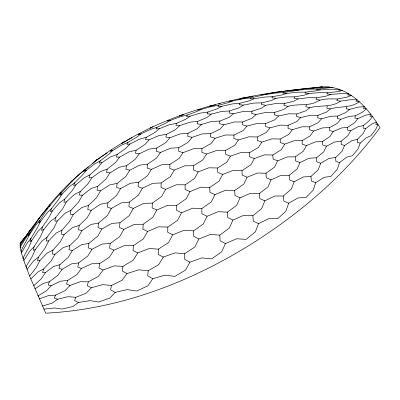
<?xml version="1.0" encoding="UTF-8"?>
<svg xmlns="http://www.w3.org/2000/svg" width="400" height="400" viewBox="0 0 400 400"><rect width="100%" height="100%" fill="white"/><g stroke="black" fill="none" stroke-linecap="round" stroke-linejoin="round"><path stroke-width="0.6" d="M308.955 88.61L322.31 86.905L306.36 88.48L329.415 87.045L328.425 87.38L332.475 87.485L317.415 88.985L316.475 89.56L320.51 89.82L331.35 89.235L339.46 89.385L338.445 90.085L342.35 90.53L337.425 91.67L327.695 92.77L326.81 93.82L330.72 94.41L341.1 93.615L348.75 93.845L347.73 94.915L351.335 95.5L346.675 97.235L337.565 98.97L336.745 100.455L340.405 101.185L350.015 99.79L357 99.785L356.035 101.21L359.275 101.77C350.64 108.245 340.205 105.945 330.48 108.905L326.515 112.085L318.04 115.3L310.445 115.245L300.67 117.57L296.875 121.495L288.165 125.315L280.075 125.155L269.955 127.89L266.235 132.535L257.305 136.985L257.295 140.465L261.885 142.115L271.99 138.855L280.205 139.005L288.77 134.42L292.32 129.69L301.995 126.805L309.67 126.81L317.91 122.805L321.545 118.83L330.72 116.27L337.72 116.06L345.625 112.625L349.45 109.425L358.07 107.15L364.27 106.67L363.425 108.445L366.28 108.87L362.62 112.07L355.405 115.795L349.165 116.405L340.765 119.315L337.315 123.325L329.685 127.59L322.605 127.89L313.55 131.05L310.205 135.845L302.145 140.65L294.34 140.69L284.695 144.135L281.355 149.665L272.855 155L264.48 154.85L254.315 158.6L250.89 164.795L241.975 170.63L233.2 170.37L222.63 174.45L219.035 181.2L209.765 187.485L200.79 187.215L189.97 191.63L186.155 198.79L176.635 205.43L167.685 205.27L156.82 210.01L152.77 217.37L143.165 224.245L134.52 224.32L123.88 229.35L119.63 236.645L110.18 243.57L102.115 244.03L92.015 249.28L87.655 256.17L78.63 262.915L71.435 263.9L62.17 269.27L57.79 275.405L49.4 281.735L43.22 283.405L34.92 288.82M176.635 205.43L176.615 210.425L181.56 212.775L192.63 208.2L201.81 208.595L211.285 201.92L214.925 194.605L225.695 190.205L234.695 190.54L243.725 184.135L247.095 177.24L257.395 173.045L265.98 173.225L274.49 167.19L277.675 160.875L287.37 156.9L295.35 156.835L303.31 151.245L306.405 145.63L315.41 141.865L322.625 141.5L330.045 136.4L333.155 131.55L341.41 127.995L347.74 127.27L354.635 122.68L357.87 118.645L365.345 115.285L370.69 114.165L370.025 116.295L372.475 116.5L369.475 120.54L363.425 125.515L357.98 126.77L350.675 130.815L347.825 135.705L341.18 141.175L334.71 141.995L326.525 146.19L323.705 151.885L316.425 157.815L309.02 158.23L299.985 162.565L297.085 168.995L289.135 175.325L280.93 175.385L271.105 179.84L268.01 186.885L259.385 193.535L250.555 193.29L240.035 197.835L236.64 205.33L227.385 212.175L218.14 211.71L207.08 216.285L203.315 224.01L193.525 230.875L184.12 230.29L172.74 234.82L168.57 242.48L158.425 249.145L149.165 248.55L137.765 252.93L133.22 260.16L122.98 266.35L114.2 265.89L103.145 269.995L98.33 276.4L88.335 281.84L80.375 281.69L70.04 285.425L65.075 290.625L55.615 295.14L48.695 295.515L39.305 298.91M184.645 253.73L184.61 259.24L189.92 262.19L201.82 257.895L211.65 258.865L221.695 251.795L225.425 243.565L236.68 238.78L246.135 239.355L255.325 231.905L258.5 223.685L268.89 218.575L277.695 218.685L285.94 211.125L288.665 203.225L298.045 197.925L305.985 197.52L313.28 190.07L315.685 182.715L323.985 177.335L330.9 176.395L337.285 169.215L339.51 162.575L346.705 157.19L352.495 155.71L358.04 148.91L360.225 143.095L366.33 137.765L370.92 135.745L375.72 129.405L377.985 124.475L375.945 124.545L376.4 122.055L371.955 123.93L365.725 128.54L363.155 133.46L357.395 139.345L351.805 140.725L344.595 145.445L342.085 151.21L335.615 157.545L328.945 158.445L320.75 163.255L318.175 169.79L310.935 176.51L303.295 176.945L294.135 181.805L291.365 189.005L283.325 196.005L274.845 196.015L264.79 200.86L261.7 208.555L252.86 215.695L243.74 215.325L232.9 220.085L229.39 228.04L219.8 235.13L210.28 234.46L198.84 239.02L194.845 246.945L184.645 253.73L175.005 252.86L163.24 257.09L158.75 264.6L148.17 270.78L138.76 269.82L127.02 273.57L122.105 280.24L111.47 285.5L102.67 284.625L91.385 287.775L86.185 293.185L75.875 297.29L68.02 296.71L57.55 299.26L52.2 303.125L42.48 306.05M257.305 136.985L248.865 136.805L238.49 140.005L234.765 145.335L225.655 150.43L217.02 150.31L206.5 154.035L202.715 159.995L193.48 165.74L193.45 170L198.21 171.92L208.85 167.8L217.645 167.985L226.795 162.25L230.42 156.17L240.86 152.505L249.455 152.715L258.335 147.55L261.885 142.115M357.395 139.345L357.355 142.565L360.225 143.095M181.56 212.775L177.615 220.295L167.825 227.09L167.73 232.285L172.74 234.82M340.405 101.185C331.34 107.855 320.01 104.8 309.84 107.725L305.76 110.865L296.85 113.935L288.84 113.765L278.655 115.98L274.715 119.825L265.68 123.545L257.355 123.39L246.99 126.105L243.115 130.645L233.975 135.05L225.485 134.99L215.03 138.275L211.155 143.48L201.96 148.6L201.855 152.37L206.5 154.035M233.975 135.05L233.88 138.43L238.49 140.005M193.48 165.74L184.84 165.79L174.32 170.09L170.435 176.595L161.18 182.97L161.02 187.47L165.65 189.36L176.32 184.77L185.11 184.815L194.445 178.54L198.21 171.92M165.65 189.36L161.72 196.39L152.325 203.13L152.14 207.93L156.82 210.01M158.425 249.145L158.195 254.38L163.24 257.09M201.96 148.6L193.465 148.73L183.045 152.655L179.13 158.49L169.96 164.345L169.775 168.425L174.32 170.09M288.165 125.315L288.025 128.305L292.32 129.69M309.67 126.81L309.52 129.79L313.55 131.05M143.165 224.245L142.905 229.205L147.61 231.445L158.715 226.755L167.825 227.09M265.68 123.545L265.51 126.485L269.955 127.89M337.565 98.97C330.17 98.945 321.875 98.085 315.48 102.455C306.63 106.095 297.12 103.65 288.05 106.345L283.87 109.41L274.675 112.41L266.44 112.29L256.03 114.53L251.97 118.27L242.745 121.96L234.38 121.97L223.945 124.805L219.935 129.21L210.72 133.65L210.51 136.875L215.03 138.275M329.685 127.59L329.495 130.51L333.155 131.55M210.72 133.65L202.365 133.87L192.005 137.37L188.005 142.435L178.855 147.665L178.6 151.245L183.045 152.655M161.18 182.97L152.735 183.305L142.39 188.225L138.405 195.15L129.295 202.115L128.95 206.705L133.295 208.43L143.77 203.355L152.325 203.13M169.96 164.345L161.635 164.77L151.395 169.395L147.43 175.79L138.4 182.385L138.075 186.675L142.39 188.225M147.61 231.445L143.355 238.89L133.47 245.605L133.065 250.56L137.765 252.93M242.745 121.96L242.51 124.795L246.99 126.105M148.17 270.78L147.735 275.875L152.785 278.74L165 275.125L174.87 276.405L185.59 270.05L189.92 262.19M133.295 208.43L129.22 215.675L119.965 222.775L119.545 227.5L123.88 229.35M178.855 147.665L170.66 148.19L160.495 152.435L156.485 158.14L147.505 164.2L147.14 168.065L151.395 169.395M347.74 127.27L347.485 130.085L350.675 130.815M138.4 182.385L130.44 183.23L120.575 188.615L116.595 195.47L107.9 202.78L107.405 207.145L111.345 208.435L121.27 202.87L129.295 202.115M110.18 243.57L109.625 248.245L113.905 250.185L124.745 245.46L133.47 245.605M147.505 164.2L139.625 165.135L129.815 170.205L125.81 176.505L117.135 183.41L116.64 187.48L120.575 188.615M111.345 208.435L107.315 215.61L98.555 223.07L97.995 227.56L101.9 228.95L111.905 223.41L119.965 222.775M330.72 94.41L326.05 96.13L316.615 97.81L308.65 97.64L298.185 98.91L293.755 101.23L284.36 103.545L276.185 103.49L265.7 105.295L261.425 108.235L252.075 111.235L243.82 111.345L233.375 113.75L229.185 117.325L219.905 121.065L211.69 121.415L201.365 124.49L197.225 128.72L188.055 133.265L187.68 136.265L192.005 137.37M122.98 266.35L122.375 271.105L127.02 273.57M363.425 125.515L363.075 128.18L365.725 128.54M219.905 121.065L219.555 123.705L223.945 124.805M188.055 133.265L180 133.93L169.895 137.76L165.775 142.65L156.79 148.06L156.345 151.39L160.495 152.435M296.85 113.935L296.515 116.395L300.67 117.57M274.675 112.41L274.335 114.815L278.655 115.98M318.04 115.3L317.665 117.76L321.545 118.83M117.135 183.41L109.765 184.89L100.515 190.86L96.58 197.675L88.405 205.425L87.77 209.57L91.27 210.375L100.515 204.19L107.9 202.78M101.9 228.95L97.745 236.155L88.87 243.44L88.195 247.845L92.015 249.28M156.79 148.06L149.04 149.13L139.27 153.81L135.175 159.365L126.485 165.695L125.93 169.305L129.815 170.205M91.27 210.375L87.34 217.52L79.185 225.45L78.51 229.705L81.95 230.585L91.19 224.39L98.555 223.07M113.905 250.185L109.41 257.21L99.705 263.595L98.955 268.015L103.145 269.995M126.485 165.695L119.185 167.27L109.92 172.89L105.905 179.09L97.675 186.39L97.01 190.215L100.515 190.86M252.075 111.235L251.68 113.5L256.03 114.53M81.95 230.585L77.95 237.75L69.77 245.52L68.995 249.67L72.33 250.555L81.57 244.625L88.87 243.44M337.72 116.06L337.27 118.455L340.765 119.315M88.405 205.425L81.735 207.575L73.26 214.48L69.48 221.635L62 230.12L61.235 234.16L64.2 234.5L72.585 227.545L79.185 225.45M97.675 186.39L90.99 188.6L82.43 195.25L78.58 202.025L70.99 210.28L70.225 214.195L73.26 214.48M111.47 285.5L110.6 289.84L115.155 292.375L127.25 289.6L136.775 291.045L147.875 285.765L152.785 278.74M78.63 262.915L77.775 267.02L81.46 268.445L91.675 263.79L99.705 263.595M327.695 92.77L319.68 92.61L309.035 93.495L304.36 95.15L294.75 96.855L286.605 96.87L276.02 98.295L271.525 100.49L262.025 102.845L253.86 103.09L243.38 105.11L239.005 107.87L229.63 110.945L221.545 111.46L211.235 114.145L206.925 117.51L197.7 121.36L189.805 122.205L179.74 125.64L175.465 129.645L166.45 134.355L165.87 137.06L169.895 137.76M64.2 234.5L60.41 241.69L52.985 250.055L52.13 253.97L54.975 254.27L63.29 247.535L69.77 245.52M166.45 134.355L158.85 135.6L149.12 139.865L144.89 144.545L136.155 150.195L135.49 153.22L139.27 153.81M197.7 121.36L197.18 123.735L201.365 124.49M70.99 210.28L65.075 213.23L57.415 220.9L53.815 228.105L47.035 237.2L46.185 241.05L48.695 240.835L56.195 233.05L62 230.12M136.155 150.195L128.965 151.915L119.7 157.11L115.54 162.5L107.225 169.165L106.47 172.485L109.92 172.89M107.225 169.165L100.585 171.465L91.95 177.705L87.95 183.815L80.22 191.56L79.39 195.125L82.43 195.25M80.22 191.56L74.26 194.545L66.435 201.89L62.69 208.655L55.72 217.445L54.845 221.155L57.415 220.9M355.405 115.795L354.86 118.08L357.87 118.645M48.695 240.835L45.13 248.1L38.445 257.12L37.535 260.84L39.925 260.56L47.32 252.95L52.985 250.055M55.72 217.445L50.555 221.195L43.69 229.635L40.27 236.92L34.13 246.62L33.22 250.315L35.31 249.59L41.99 240.97L47.035 237.2M72.33 250.555L68.18 257.39L59.93 264.635L58.99 268.445L62.17 269.27M229.63 110.945L229.12 112.98L233.375 113.75M88.335 281.84L87.34 285.79L91.385 287.775M306.325 104.8L305.79 106.755L309.84 107.725M320.51 89.82L315.625 90.915L305.795 92.105L297.655 92.22L286.96 93.345L282.26 94.87L272.605 96.67L264.515 97.075L254 98.785L249.42 100.78L239.94 103.245L231.99 103.97L221.695 106.325L217.185 108.845L207.895 112.04L200.17 113.12L190.145 116.19L185.685 119.29L176.615 123.3L169.195 124.78L159.515 128.65L155.095 132.39L146.31 137.3L139.285 139.24L130.03 144L125.675 148.445L117.265 154.36L110.725 156.82L102.035 162.585L97.82 167.795L89.93 174.82L84 177.895L76.025 184.775L72.05 190.79L64.85 198.975L59.61 202.73L52.51 210.76L48.88 217.53L42.505 226.85L41.54 230.38L43.69 229.635M284.36 103.545L283.84 105.42L288.05 106.345M54.975 254.27L51.075 261.115L43.62 268.975L42.615 272.53L45.3 272.725L53.59 266.505L59.93 264.635M64.85 198.975L63.86 202.295L66.435 201.89M317.415 88.985L309.245 89.205L298.445 90.13L283.78 92.465L275.76 93.055L265.21 94.555L250.86 97.83L243.055 98.805L232.785 100.92L228.075 102.65L218.71 105.265L211.175 106.63L201.21 109.42L196.535 111.63L187.41 114.99L180.205 116.77L170.585 120.305L165.945 123.075L157.09 127.27L150.275 129.49L141.065 133.86L136.475 137.28L127.965 142.41L121.6 145.115L112.885 150.41L108.4 154.58L100.34 160.775L94.51 164.01L86.42 170.355L82.145 175.37L74.695 182.755L69.465 186.58L62.135 194.055L58.19 199.965L51.495 208.57L46.92 213.015L40.465 221.645L36.94 228.43L31.055 238.2L30.02 241.605L31.82 240.45L38.01 231.32L42.505 226.85M81.46 268.445L76.835 274.665L67.615 280.475L66.52 284.06L70.04 285.425M327.325 106.06L326.725 108.015L330.48 108.905M89.93 174.82L88.965 177.845L91.95 177.705M262.025 102.845L261.465 104.555L265.7 105.295M24.81 237.92L20.595 242.47L20.12 243.59L20.185 247.225L21.54 253.355L24.885 263.67L30.09 277.225L45.71 313.18C118.41 309.475 188.435 283.025 249.91 244.92C299.64 213.89 345.095 175.005 380 127.685C367.645 107.375 348.36 85.605 322.405 86.9A214.7 80.13 54.7 0 0 317.635 87.485L316.095 87.79M117.265 154.36L116.36 157.05L119.7 157.11M146.31 137.3L145.485 139.655L149.12 139.865M49.4 281.735L48.225 284.995L51.22 285.695L60.545 281.185L67.615 280.475M51.495 208.57L50.37 211.66L52.51 210.76M176.615 123.3L175.87 125.33L179.74 125.64M346.805 106.83L346.1 108.72L349.45 109.425M75.875 297.29L74.58 300.555L78.45 302.495L89.96 300.62L98.73 302.02L109.795 298.11L115.155 292.375M207.895 112.04L207.205 113.77L211.235 114.145M310.31 88.195C256.36 93.2 202.405 104.165 152.89 126.755C128.86 138.28 105.45 151.7 85.48 169.495C74.385 177.105 66.525 188.16 56.855 197.315C50.07 205.25 43.46 213.675 38.69 222.955L40.465 221.645M74.695 182.755L73.52 185.465L76.025 184.775M31.82 240.45L28.565 247.835L22.98 258.105L23.75 258.93M35.31 249.59L31.975 256.97L25.975 266.67L26.77 267.54M88.43 166.8C64.53 185.795 43.46 209.02 28.355 235.595L29.885 234.045L35.875 225.005L39.925 220.04M239.94 103.245L239.26 104.69L243.38 105.11M55.615 295.14L54.235 298.005L57.55 299.26M316.615 97.81L315.895 99.285L319.855 100.06M294.75 96.855L294.065 98.23L298.185 98.91M100.34 160.775L99.18 163.09L102.035 162.585M29.885 234.045L20.92 250.97L21.635 251.7M39.925 260.56L36.28 267.48L29.605 276.03M61.445 192.835L60.08 195.255L62.135 194.055M127.965 142.41L126.855 144.365L130.03 144M21.42 252.91L27.085 243.24L31.055 238.2M272.605 96.67L271.885 97.85L276.02 98.295M157.09 127.27L156.065 128.89L159.515 128.65M20.04 245.9C28.23 232.525 37.33 219.655 47.625 207.82M23.795 260.56L29.75 251.16L34.13 246.62M45.3 272.725L41.2 278.85L33.645 285.825M49.91 204.64L48.41 206.86L50.095 205.27M187.41 114.99L186.465 116.325L190.145 116.19M29.65 232.76L25.905 237.97L20.18 247.185L21.13 247.37M85.48 169.495L84.055 171.44L86.42 170.355M29.69 230.915L28.345 232.72L33.675 225.93M29.95 230.605L20.095 243.695M27.01 269.415L33.55 260.9L38.445 257.12M34.795 224.525L36.285 222.655M218.71 105.265L217.835 106.36L221.695 106.325M38.03 219.615L39.48 217.82M59.375 193.98L60.94 192.05M20.265 243.065L27.445 234.52M83.55 171.105L84.6 169.915M305.795 92.105L304.97 93.04L309.035 93.495M51.22 285.695L46.54 290.785L37.965 295.865L38.735 296.7M111.625 149.865L110.215 151.38L112.885 150.41M250.86 97.83L250.015 98.72L254 98.785M72.535 180.275L70.895 181.91L72.815 180.33M30.785 278.935L38.12 271.79L43.62 268.975M139.45 133.55L138.105 134.715L141.065 133.86M283.78 92.465L282.915 93.185L286.96 93.345M92.265 163.68L97.29 159.545L107.175 152.875M78.45 302.495L72.815 306.575L62.17 309.025L54.455 307.975L43.865 309.125M97.785 159.145L95.605 160.68L97.29 159.545M168.605 120.16L167.355 121.04L170.585 120.305M121.32 143.845L132.14 137.585M124.61 141.43L122.155 142.89L123.81 142.15M198.885 109.36L197.735 110.02L201.21 109.42M152.89 126.755L150.16 128.11L151.725 127.67M230.16 100.865L229.1 101.365L232.785 100.92M182.38 114.765L179.37 115.975L183.615 114.81M262.35 94.435L261.355 94.835L265.21 94.555M209.29 106.685L215.57 104.885M295.435 89.88L294.465 90.225L298.445 90.13M212.925 105.145L209.65 106.175L210.98 106.08M238.55 99.395L250.375 96.805M218.44 104.145L220.16 103.695M244.45 97.64L240.925 98.46L242.125 98.415M287.315 91L288.37 90.78M288.275 90.74L274.25 92.56L265.5 94.245M276.91 92.05L273.155 92.615L274.25 92.56M289.48 90.595L307.375 88.35M251.55 96.575L253.21 96.365M344.595 145.445L341.2 144.53L341.18 141.175M339.51 162.575L335.885 161.465L335.615 157.545M326.525 146.19L322.68 144.955L322.625 141.5M306.405 145.63L302.205 144.165L302.145 140.65M320.75 163.255L316.7 161.815L316.425 157.815M284.695 144.135L280.245 142.53L280.205 139.005M299.985 162.565L295.6 160.885L295.35 156.835M230.42 156.17L225.68 154.34L225.655 150.43M315.685 182.715L311.405 181.055L310.935 176.51M277.675 160.875L273.06 159.045L272.855 155M254.315 158.6L249.58 156.72L249.455 152.715M294.135 181.805L289.55 179.895L289.135 175.325M222.63 174.45L217.755 172.385L217.645 167.985M271.105 179.84L266.31 177.775L265.98 173.225M247.095 177.24L242.21 175.125L241.975 170.63M189.97 191.63L185.11 189.49L185.11 184.815M288.665 203.225L283.865 201.07L283.325 196.005M214.925 194.605L209.925 192.305L209.765 187.485M264.79 200.86L259.815 198.555L259.385 193.535M240.035 197.835L234.99 195.48L234.695 190.54M207.08 216.285L201.96 213.765L201.81 208.595M258.5 223.685L253.33 221.13L252.86 215.695M232.9 220.085L227.7 217.495L227.385 212.175M198.84 239.02L193.615 236.285L193.525 230.875M225.425 243.565L220.08 240.73L219.8 235.13"/></g></svg>
